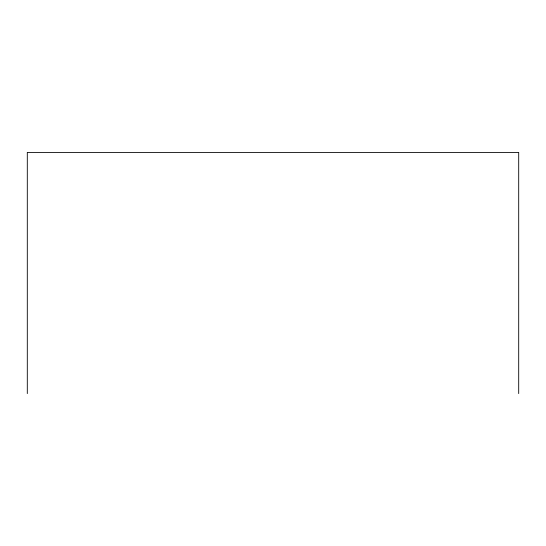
<?xml version="1.0" encoding="UTF-8"?>
<svg xmlns="http://www.w3.org/2000/svg" width="546" height="546" viewBox="0 0 546 546"><rect width="100%" height="100%" fill="white"/><g stroke="black" fill="none" stroke-linecap="round" stroke-linejoin="round"><path stroke-width="0.82" d="M518.7 393.591L518.7 152.409L27.3 152.409L27.3 393.591"/></g></svg>
